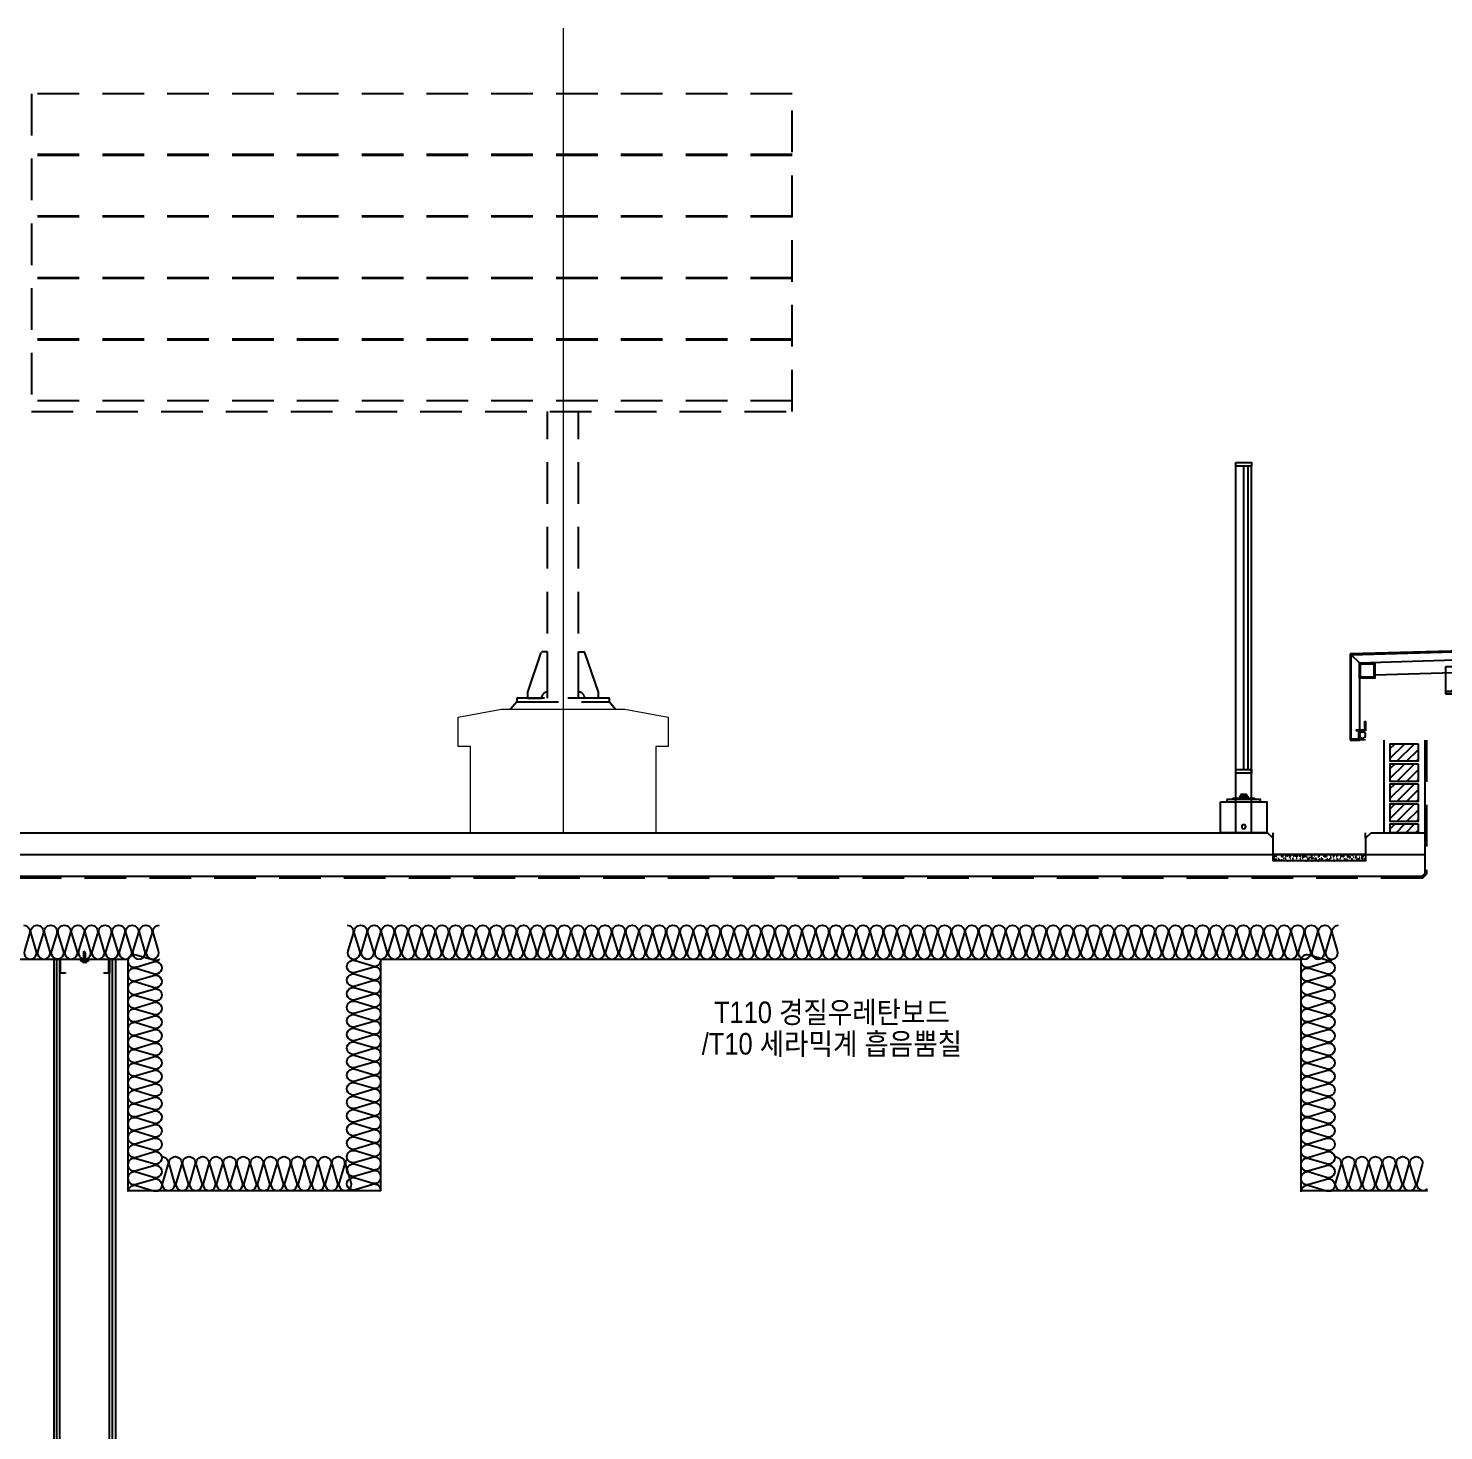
# Model space of a CAD drawing. Header units: millimetres. Extents: x 17311 to 801382, y -242618 to -104888.
# Drawn here: x 754828 to 759414, y -157618 to -153072 of the extents above; entities that cross this region are included whole.
import ezdxf
from ezdxf.enums import TextEntityAlignment as Align

# ---------------------------------------------------------------- set-up
doc = ezdxf.new("R2010")
doc.units = ezdxf.units.MM
doc.header["$LTSCALE"] = 250
doc.linetypes.add('HID', pattern=[2.8, 1.8, -1])
for name, color, linetype in [('0-Sheet', 7, 'Continuous'), ('8입면선', 8, 'Continuous'), ('A-ELE-8', 8, 'Continuous'), ('A-ETC-8', 8, 'Continuous'), ('A-FIN', 6, 'Continuous'), ('A-FIN-8', 8, 'Continuous'), ('A-FIN-9', 7, 'Continuous'), ('A-HAT', 252, 'Continuous'), ('A-HAT-9', 9, 'Continuous'), ('A-HAT-WIREMESH', 9, 'g_mesh'), ('A-WALL', 3, 'Continuous'), ('A-WALL-D', 7, 'Continuous'), ('A-WP', 1, 'HID'), ('GAGAM-DT', 7, 'Continuous'), ('ISL', 251, 'Continuous'), ('S-ELE-5', 8, 'Continuous'), ('입면', 7, 'Continuous'), ('태양광 모듈', 5, 'Continuous')]:
    doc.layers.add(name, color=color, linetype=linetype)
doc.layers.add('A-ELE-9', color=9, linetype='Continuous', lineweight=5)
doc.layers.add('CEN', color=1, linetype='Continuous', lineweight=9)
doc.layers.add('NOPLOT', color=191, linetype='Continuous', plot=False)
doc.layers.add('NOPLOT-단열', color=225, linetype='Continuous', plot=False)
doc.styles.add('Gdim', font='')
doc.styles.get('Gdim').set_extended_font_data('Dotum')
doc.linetypes.add('g_mesh', pattern='A,10,-0.8,["X",Gdim,S=0.6,R=0,X=-0.15,Y=-0.3],-0.8', length=11.6)

# ---------------------------------------------------------------- blocks, each defined once
blk = doc.blocks.new('*U135')
at = {"layer": '8입면선', "color": 8}
for p, q in [((3316397.6, 472011.4), (3316397.6, 477051.4)), ((3316577.6, 472011.4), (3316577.6, 477051.4))]:
    blk.add_line(p, q, dxfattribs=at)
at = {"layer": 'A-WALL-D'}
for p, q in [((3316387.6, 477051.4), (3316387.6, 472011.4)), ((3316407.6, 477051.4), (3316387.6, 477051.4)), ((3316407.6, 472021.4), (3316407.6, 477051.4)), ((3316567.6, 472021.4), (3316567.6, 477051.4)), ((3316587.6, 477051.4), (3316567.6, 477051.4)), ((3316587.6, 477051.4), (3316587.6, 472011.4))]:
    blk.add_line(p, q, dxfattribs=at)
at = {"layer": 'GAGAM-DT', "color": 8}
for p, q in [((3316485.3, 477045.6), (3316485.3, 477077)), ((3316490.3, 477071.5), (3316485.3, 477077)), ((3316492.7, 477045.6), (3316482.8, 477045.6)), ((3316482.8, 477045.6), (3316482.8, 477042.1)), ((3316491.2, 477040.6), (3316484.3, 477040.6)), ((3316485.3, 477045.6), (3316485.3, 477040.6)), ((3316490.3, 477045.6), (3316490.3, 477071.5)), ((3316490.3, 477045.6), (3316490.3, 477040.6)), ((3316492.7, 477045.6), (3316492.7, 477042.1))]:
    blk.add_line(p, q, dxfattribs=at)
for centre, start, end in [((3316484.3, 477042.1), 180, 270), ((3316491.2, 477042.1), 270, 0)]:
    blk.add_arc(centre, 1.51, start, end, dxfattribs=at)
at = {"layer": '입면', "color": 6}
for p, q in [((3316407.6, 477006.4), (3316407.6, 477051.4)), ((3316407.6, 477051.4), (3316472.9, 477051.4)), ((3316472.4, 477050.2), (3316408.8, 477050.2)), ((3316408.8, 477050.2), (3316408.8, 477007.6)), ((3316477.4, 477044.4), (3316472.4, 477050.2)), ((3316472.9, 477051.4), (3316477.9, 477045.6)), ((3316497.8, 477044.4), (3316477.4, 477044.4)), ((3316477.9, 477045.6), (3316497.3, 477045.6)), ((3316497.3, 477045.6), (3316502.3, 477051.4)), ((3316502.8, 477050.2), (3316497.8, 477044.4)), ((3316502.3, 477051.4), (3316567.6, 477051.4)), ((3316566.4, 477050.2), (3316502.8, 477050.2)), ((3316566.4, 477007.6), (3316566.4, 477050.2)), ((3316567.6, 477051.4), (3316567.6, 477006.4)), ((3316425.4, 477006.4), (3316407.6, 477006.4)), ((3316408.8, 477007.6), (3316425.4, 477007.6)), ((3316425.4, 477007.6), (3316425.4, 477006.4)), ((3316549.8, 477006.4), (3316549.8, 477007.6)), ((3316549.8, 477007.6), (3316566.4, 477007.6)), ((3316567.6, 477006.4), (3316549.8, 477006.4))]:
    blk.add_line(p, q, dxfattribs=at)
blk = doc.blocks.new('A$Cab6a45e4')
at = {"layer": 'A-HAT-9'}
h = blk.add_hatch(dxfattribs=at)
h.set_pattern_fill('AR-SAND', color=256, scale=0.3)
h.set_pattern_definition([(37.5, (-113396.389, 321984.363), (-0.4800094, 14.6823971), [0, -11.5824, 0, -12.954, 0, -12.3825]), (7.5, (-113396.389, 321984.363), (13.4856985, 21.504753), [0, -6.2484, 0, -10.4394, 0, -4.0005]), (327.5, (-113405.761, 321984.363), (23.7297711, 0.04311554), [0, -3.81, 0, -13.716, 0, -17.907]), (317.5, (-113405.761, 321984.363), (22.9066936, 6.6878797), [0, -1.905, 0, -8.9916, 0, -10.287])])
h.paths.add_polyline_path([(0, 45), (300, 45), (300, 25), (0, 25)])
at = {"layer": 'A-FIN'}
for points in [[(-18, 116), (0, 98), (0, 25), (300, 25), (300, 98), (318, 116)], [(0, 45), (300, 45)]]:
    blk.add_lwpolyline(points, dxfattribs=at)
at = {"layer": 'NOPLOT'}
for p, q in [((0, 98), (0, 116)), ((300, 98), (300, 116))]:
    blk.add_line(p, q, dxfattribs=at)
blk = doc.blocks.new('옥탑난간')
at = {"layer": 'A-ELE-8'}
for p, q in [((-25, 0), (-25, 1188)), ((-15, 205), (-15, 1188)), ((0, 205), (0, 1188)), ((25, 0), (25, 1188)), ((-35, 110.5), (35, 110.5)), ((-13, 117.5), (-13, 111.5)), ((11, 118.5), (-11, 118.5)), ((-9, 123.5), (-8, 124.5)), ((-9, 123.5), (-9, 111.5)), ((9, 123.5), (-9, 123.5)), ((8, 124.5), (-8, 124.5)), ((-8, 124.5), (-8, 118.5)), ((8, 124.5), (9, 123.5)), ((8, 124.5), (8, 118.5)), ((9, 123.5), (9, 111.5)), ((13, 117.5), (13, 111.5))]:
    blk.add_line(p, q, dxfattribs=at)
for points in [[(25, 1200), (-25, 1200), (-25, 1188), (25, 1188)], [(25, 205), (-25, 205), (-25, 193), (25, 193)], [(75, 100), (-75, 100), (-75, 0), (75, 0)], [(55, 108), (55, 100), (-55, 100), (-55, 108)], [(35, 108), (35, 110.5), (-35, 110.5), (-35, 108)]]:
    blk.add_lwpolyline(points, close=True, dxfattribs=at)
blk.add_circle((0, 19.5), 6.5, dxfattribs=at)
for centre, radius, start, end in [((-11, 116), 2.5, 36.8699, 143.1301), ((-11, 113), 2.5, 216.8699, 323.1301), ((0, 77.5), 41, 77.3196, 102.6804), ((0, 151.5), 41, 257.3196, 282.6804), ((11, 116), 2.5, 36.8699, 143.1301), ((11, 113), 2.5, 216.8699, 323.1301), ((11, 113), 2.5, 216.8699, 323.1301)]:
    blk.add_arc(centre, radius, start, end, dxfattribs=at)
blk = doc.blocks.new('A$C632c858f')
at = {"layer": 'A-ETC-8'}
blk.add_arc((-2.8, 0), 24, 341.8248, 18.1752, dxfattribs=at)
blk.add_ellipse((34, 0), major_axis=(7.59, 0), ratio=0.987937, dxfattribs=at)
blk = doc.blocks.new('A$Cae507117')
at = {"layer": 'A-ETC-8'}
for points in [[(-50, 0), (-50, -50), (0, -50), (0, 0)], [(-46.8, -3.2), (-46.8, -46.8), (-3.2, -46.8), (-3.2, -3.2)]]:
    blk.add_lwpolyline(points, close=True, dxfattribs=at)
blk = doc.blocks.new('M12-STUD ANCHOR')
at = {"layer": 'A-ETC-8'}
for p, q in [((22.7, 48), (23.9, 49.2)), ((34.7, 48), (22.7, 48)), ((22.7, -20.8), (22.7, 48)), ((33.5, 49.2), (23.9, 49.2)), ((23.9, -20.8), (23.9, 49.2)), ((28.7, 54.2), (28.7, -55.8)), ((33.5, 49.2), (34.7, 48)), ((33.5, -20.8), (33.5, 49.2)), ((34.7, -20.8), (34.7, 48)), ((17.8, 33.7), (17.8, 40.7)), ((28.2, 30.2), (18, 31.2)), ((18, 28.2), (18, 31.2)), ((18, 31.2), (29.2, 31.2)), ((28.2, 27.2), (18, 28.2)), ((28.7, 42.2), (19.2, 42.2)), ((28.7, 32.2), (19.2, 32.2)), ((23.3, 33.7), (23.3, 40.7)), ((28.2, 27.2), (28.2, 30.2)), ((39.5, 28.2), (28.2, 28.2)), ((28.7, 42.2), (38.2, 42.2)), ((28.7, 32.2), (38.2, 32.2)), ((29.2, 29.2), (29.2, 32.2)), ((39.5, 31.2), (29.2, 32.2)), ((39.5, 28.2), (29.2, 29.2)), ((34.2, 33.7), (34.2, 40.7)), ((39.5, 28.2), (39.5, 31.2)), ((39.7, 33.7), (39.7, 40.7)), ((20.5, -38.8), (21.7, -20.8)), ((28.7, -38.8), (20.5, -38.8)), ((21.7, -20.8), (24.3, -20.8)), ((22.7, -18.4), (34.7, -18.4)), ((22.7, -38.8), (22.7, -48.4)), ((22.7, -41.2), (34.7, -41.2)), ((22.7, -42.4), (34.7, -42.4)), ((28.7, -20.8), (24.8, -20.8)), ((25.8, -32.3), (32, -26.1)), ((26.2, -32.6), (32.3, -26.5)), ((31.1, -35.9), (27.5, -35.9)), ((31.1, -36.4), (27.5, -36.4)), ((35.7, -20.8), (28.7, -20.8)), ((31.1, -38.8), (28.7, -38.8)), ((32.3, -38.8), (36.9, -38.8)), ((34.7, -38.8), (34.7, -48.4)), ((36.9, -38.8), (35.7, -20.8)), ((22.7, -48.4), (28.7, -48.4)), ((28.7, -50.8), (22.7, -48.4)), ((28.7, -50.8), (34.7, -48.4)), ((34.7, -48.4), (28.7, -48.4))]:
    blk.add_line(p, q, dxfattribs=at)
for centre, radius, start, end in [((19.2, 40.7), 1.47, 90, 180), ((19.2, 33.7), 1.47, 180, 270), ((21.8, 40.7), 1.47, 360, 90), ((21.8, 33.7), 1.47, 270, 360), ((24.7, 40.7), 1.47, 90, 180), ((24.7, 33.7), 1.47, 180, 270), ((32.8, 40.7), 1.47, 360, 90), ((32.8, 33.7), 1.47, 270, 360), ((35.7, 40.7), 1.47, 90, 180), ((35.7, 33.7), 1.47, 180, 270), ((38.2, 40.7), 1.47, 360, 90), ((38.2, 33.7), 1.47, 270, 360), ((27.7, -21.9), 3.6, 161.9622, 315), ((27.7, -21.9), 3.12, 159.0667, 315), ((27.5, -34), 2.4, 135, 270), ((27.5, -34), 1.92, 135, 270), ((31.1, -25.3), 1.68, 315, 135), ((31.1, -25.3), 1.2, 315, 135), ((31.1, -37.6), 1.68, 314.4153, 90), ((31.1, -37.6), 1.2, 270, 90)]:
    blk.add_arc(centre, radius, start, end, dxfattribs=at)
blk = doc.blocks.new('A$C7453124a')
at = {"layer": 'A-ETC-8'}
for points in [[(-40, 88.4), (40, 88.4), (40, 0), (-40, 0)], [(-40, 8), (-40, 0), (40, 0), (40, 8)], [(-20, 8), (20, 8), (20, 12), (-20, 12)]]:
    blk.add_lwpolyline(points, close=True, dxfattribs=at)
blk.add_blockref('M12-STUD ANCHOR', (-28.7, -16.2), dxfattribs=at)
blk = doc.blocks.new('A$C74a2a393')
at = {"layer": 'A-ETC-8', "elevation": 0}
for points in [[(-50, -100), (-50, 0), (0, 0), (0, -100)], [(-46.8, -96.8), (-46.8, -3.2), (-3.2, -3.2), (-3.2, -96.8)]]:
    blk.add_lwpolyline(points, close=True, dxfattribs=at)
blk = doc.blocks.new('A$Ca447c92b')
at = {"layer": '0-Sheet'}
for p, q in [((-250, 130, 0), (-250, -150)), ((-247, -147), (-247, 127.1, 0)), ((-223, -120), (-223, -147)), ((-208, -120), (-220, -120)), ((-220, -150), (-220, -123)), ((-220, -123), (-208, -123)), ((-208, -123), (-208, -120)), ((-250, -150), (-220, -150)), ((-223, -147), (-247, -147))]:
    blk.add_line(p, q, dxfattribs=at)
at = {"layer": 'A-ETC-8'}
for p, q in [((450, 120.9, 0), (477, 147, 0)), ((-220, 100.9, 0), (-247, 127, 0)), ((-220, 100.9, 0), (450, 120.9, 0)), ((-220, 100.9, 0), (-220, -120)), ((-170, 61.3, 0), (355, 77.4, 0)), ((408, 53, 0), (408, 80, 0)), ((477, 53, 0), (450, 80, 0))]:
    blk.add_line(p, q, dxfattribs=at)
at = {"layer": 'A-ETC-8', "elevation": 0}
blk.add_lwpolyline([(408, 80), (450, 80), (450, 120.9)], dxfattribs=at)
blk.add_lwpolyline([(-200, -120), (-230, -120), (-230, -117), (-203, -117), (-203, -90), (-200, -90)], close=True, dxfattribs=at)
at = {"layer": 'A-ETC-8'}
blk.add_arc((-210, -213.7), 64.5, 81.0843, 98.9157, dxfattribs=at)
at = {"layer": 'A-ETC-8', "extrusion": (0, 0, -1)}
blk.add_ellipse((-210, -133.5), major_axis=(0, 10), ratio=0.999542, dxfattribs=at)
at = {"layer": 'A-FIN-9'}
for p, q in [((480, 150, 0), (-250, 130, 0)), ((-247, 127, 0), (477, 147, 0)), ((477, 147, 0), (477, 53, 0)), ((480, 50, 0), (480, 150, 0)), ((477, 53, 0), (405, 53, 0)), ((405, 53, 0), (405, 43, 0)), ((408, 43, 0), (408, 50, 0)), ((408, 50, 0), (480, 50, 0)), ((405, 43, 0), (408, 43, 0))]:
    blk.add_line(p, q, dxfattribs=at)
at = {"layer": 'A-ETC-8', "xscale": -1}
for name, p in [('A$Cae507117', (-220, 100.9, 0)), ('A$C74a2a393', (355.2, 118.1, 0))]:
    blk.add_blockref(name, p, dxfattribs=at)
at = {"layer": 'A-ETC-8'}
blk.add_blockref('A$C7453124a', (100, 0), dxfattribs=at)
at = {"layer": 'A-ETC-8', "rotation": 180}
blk.add_blockref('A$C632c858f', (450, 42.5, 0), dxfattribs=at)
blk = doc.blocks.new('A$C23ab4024')
at = {"layer": 'A-ETC-8', "elevation": 0}
blk.add_lwpolyline([(-242, 31), (-207, 31), (-207, 42), (-205, 42), (-205, 29), (-240.3, 29, -0.226541), (-244, 25.3), (-244, 10.3), (-246, 10.3), (-246, 27, 0.414214)], format="xyb", close=True, dxfattribs=at)
at = {"layer": 'A-FIN-9'}
for p, q in [((-208, 43, 0), (-208, 50, 0)), ((-205, 53, 0), (-205, 43, 0)), ((-205, 43, 0), (-208, 43, 0))]:
    blk.add_line(p, q, dxfattribs=at)
at = {"layer": '0-Sheet', "xscale": -1}
blk.add_blockref('A$Ca447c92b', (200, 0), dxfattribs=at)
at = {"layer": 'A-ETC-8', "xscale": -1, "rotation": 180}
blk.add_blockref('A$C632c858f', (-250, 42.5, 0), dxfattribs=at)

msp = doc.modelspace()

# ---------------------------------------------------------------- hatches: boundary and pattern name
at = {"layer": 'A-HAT', "lineweight": -3}
h = msp.add_hatch(dxfattribs=at)
h.set_pattern_fill('ANSI31', color=256, scale=7, style=0)
h.set_pattern_definition([(45, (655624.368, -153069.361), (-15.715448, 15.715448), [])])
h.paths.add_polyline_path([(759240.7, -155391), (759330.7, -155391), (759330.7, -155448), (759240.7, -155448)])
h = msp.add_hatch(dxfattribs=at)
h.set_pattern_fill('ANSI31', color=256, scale=7, style=0)
h.set_pattern_definition([(45, (655624.368, -153134.361), (-15.715448, 15.715448), [])])
h.paths.add_polyline_path([(759240.7, -155456), (759330.7, -155456), (759330.7, -155513), (759240.7, -155513)])
h = msp.add_hatch(dxfattribs=at)
h.set_pattern_fill('ANSI31', color=256, scale=7, style=0)
h.set_pattern_definition([(45, (655624.368, -153199.361), (-15.715448, 15.715448), [])])
h.paths.add_polyline_path([(759240.7, -155521), (759330.7, -155521), (759330.7, -155578), (759240.7, -155578)])
h = msp.add_hatch(dxfattribs=at)
h.set_pattern_fill('ANSI31', color=256, scale=7, style=0)
h.set_pattern_definition([(45, (655624.368, -153264.361), (-15.715448, 15.715448), [])])
h.paths.add_polyline_path([(759240.7, -155586), (759330.7, -155586), (759330.7, -155643), (759240.7, -155643)])
h = msp.add_hatch(dxfattribs=at)
h.set_pattern_fill('ANSI31', color=256, scale=7, style=0)
h.set_pattern_definition([(45, (655624.368, -153329.361), (-15.715448, 15.715448), [])])
h.paths.add_polyline_path([(759240.7, -155651), (759330.7, -155651), (759330.7, -155679.5), (759240.7, -155679.5)])

# ---------------------------------------------------------------- linework, layer by layer
at = {"layer": 'A-ELE-9', "linetype": 'Continuous', "ltscale": 0.3, "elevation": 0}
msp.add_lwpolyline([(756260.7, -155679.5), (756260.7, -155399.5), (756220.7, -155399.5), (756220.7, -155305.2), (756360.7, -155279.5), (756760.7, -155279.5), (756900.7, -155305.2), (756900.7, -155399.5), (756860.7, -155399.5), (756860.7, -155679.5)], dxfattribs=at)
at = {"layer": 'A-FIN'}
for p, q in [((759220.7, -155679.5, 0), (759220.7, -155379.5, 0)), ((723528.7, -155679.5), (758842.7, -155679.5)), ((759178.7, -155679.5), (759360.7, -155679.5))]:
    msp.add_line(p, q, dxfattribs=at)
at = {"layer": 'A-FIN-8'}
for p, q in [((759352.7, -155379.5, 0), (759352.7, -155811.3)), ((759352.7, -155379.5, 0), (759352.7, -155811.3)), ((759342.4, -155821.5), (759352.7, -155811.3)), ((759342.4, -155821.5), (723028.9, -155821.5))]:
    msp.add_line(p, q, dxfattribs=at)
at = {"layer": 'A-HAT-WIREMESH', "ltscale": 0.6}
msp.add_line((723018.7, -155750.5), (759352.7, -155750.5), dxfattribs=at)
at = {"layer": 'A-WALL'}
for points in [[(759330.7, -155391), (759330.7, -155448), (759240.7, -155448), (759240.7, -155391)], [(759330.7, -155456), (759330.7, -155513), (759240.7, -155513), (759240.7, -155456)], [(759330.7, -155521), (759330.7, -155578), (759240.7, -155578), (759240.7, -155521)], [(759330.7, -155586), (759330.7, -155643), (759240.7, -155643), (759240.7, -155586)], [(759330.7, -155651), (759330.7, -155679.5), (759240.7, -155679.5), (759240.7, -155651)]]:
    msp.add_lwpolyline(points, close=True, dxfattribs=at)
at = {"layer": 'A-WP', "ltscale": 0.3}
for p, q in [((759357.7, -155379.5, 0), (759357.7, -155814.3)), ((759345.5, -155826.5), (759357.7, -155814.3)), ((759345.5, -155826.5), (723025.8, -155826.5))]:
    msp.add_line(p, q, dxfattribs=at)
at = {"layer": 'CEN'}
msp.add_line((756560.7, -153072.1), (756560.7, -155679.5), dxfattribs=at)
at = {"layer": 'ISL', "elevation": 0}
for points in [[(754812.7, -155979.5, -0.509267), (754832.1, -156006.1), (754815.3, -156062.8, 1.372593), (754854.1, -156062.8), (754837.3, -156006.1, -0.509267), (754856.7, -155979.5, -0.509267), (754876.1, -156006.1), (754859.3, -156062.8, 1.372593), (754898.1, -156062.8), (754881.3, -156006.1, -0.509267), (754900.7, -155979.5, -0.509267), (754920.1, -156006.1), (754903.3, -156062.8, 1.372593), (754942.1, -156062.8), (754925.3, -156006.1, -0.509267), (754944.7, -155979.5, -0.509267), (754964.1, -156006.1), (754947.3, -156062.8, 1.372593), (754986.1, -156062.8), (754969.3, -156006.1, -0.509267), (754988.7, -155979.5, -0.509267), (755008.1, -156006.1), (754991.3, -156062.8, 1.372593), (755030.1, -156062.8), (755013.3, -156006.1, -0.509267), (755032.7, -155979.5, -0.509267), (755052.1, -156006.1), (755035.3, -156062.8, 1.372593), (755074.1, -156062.8), (755057.3, -156006.1, -0.509267), (755076.7, -155979.5, -0.509267), (755096.1, -156006.1), (755079.3, -156062.8, 1.372593), (755118.1, -156062.8), (755101.3, -156006.1, -0.509267), (755120.7, -155979.5, -0.509267), (755140.1, -156006.1), (755123.3, -156062.8, 1.372593), (755162.1, -156062.8), (755145.3, -156006.1, -0.509267), (755164.7, -155979.5, -0.509267), (755184.1, -156006.1), (755167.3, -156062.8, 1.372593), (755206.1, -156062.8), (755189.3, -156006.1, -0.509267), (755208.7, -155979.5, -0.509267), (755228.1, -156006.1), (755211.3, -156062.8, 1.372593), (755250.1, -156062.8), (755233.3, -156006.1, -0.509267), (755252.7, -155979.5)], [(755860.7, -155979.5, -0.509267), (755880.1, -156006.1), (755863.3, -156062.8, 1.372593), (755902.1, -156062.8), (755885.3, -156006.1, -0.509267), (755904.7, -155979.5, -0.509267), (755924.1, -156006.1), (755907.3, -156062.8, 1.372593), (755946.1, -156062.8), (755929.3, -156006.1, -0.509267), (755948.7, -155979.5, -0.509267), (755968.1, -156006.1), (755951.3, -156062.8, 1.372593), (755990.1, -156062.8), (755973.3, -156006.1, -0.509267), (755992.7, -155979.5, -0.509267), (756012.1, -156006.1), (755995.3, -156062.8, 1.372593), (756034.1, -156062.8), (756017.3, -156006.1, -0.509267), (756036.7, -155979.5, -0.509267), (756056.1, -156006.1), (756039.3, -156062.8, 1.372593), (756078.1, -156062.8), (756061.3, -156006.1, -0.509267), (756080.7, -155979.5, -0.509267), (756100.1, -156006.1), (756083.3, -156062.8, 1.372593), (756122.1, -156062.8), (756105.3, -156006.1, -0.509267), (756124.7, -155979.5, -0.509267), (756144.1, -156006.1), (756127.3, -156062.8, 1.372593), (756166.1, -156062.8), (756149.3, -156006.1, -0.509267), (756168.7, -155979.5, -0.509267), (756188.1, -156006.1), (756171.3, -156062.8, 1.372593), (756210.1, -156062.8), (756193.3, -156006.1, -0.509267), (756212.7, -155979.5, -0.509267), (756232.1, -156006.1), (756215.3, -156062.8, 1.372593), (756254.1, -156062.8), (756237.3, -156006.1, -0.509267), (756256.7, -155979.5, -0.509267), (756276.1, -156006.1), (756259.3, -156062.8, 1.372593), (756298.1, -156062.8), (756281.3, -156006.1, -0.509267), (756300.7, -155979.5, -0.509267), (756320.1, -156006.1), (756303.3, -156062.8, 1.372593), (756342.1, -156062.8), (756325.3, -156006.1, -0.509267), (756344.7, -155979.5, -0.509267), (756364.1, -156006.1), (756347.3, -156062.8, 1.372593), (756386.1, -156062.8), (756369.3, -156006.1, -0.509267), (756388.7, -155979.5, -0.509267), (756408.1, -156006.1), (756391.3, -156062.8, 1.372593), (756430.1, -156062.8), (756413.3, -156006.1, -0.509267), (756432.7, -155979.5, -0.509267), (756452.1, -156006.1), (756435.3, -156062.8, 1.372593), (756474.1, -156062.8), (756457.3, -156006.1, -0.509267), (756476.7, -155979.5, -0.509267), (756496.1, -156006.1), (756479.3, -156062.8, 1.372593), (756518.1, -156062.8), (756501.3, -156006.1, -0.509267), (756520.7, -155979.5, -0.509267), (756540.1, -156006.1), (756523.3, -156062.8, 1.372593), (756562.1, -156062.8), (756545.3, -156006.1, -0.509267), (756564.7, -155979.5, -0.509267), (756584.1, -156006.1), (756567.3, -156062.8, 1.372593), (756606.1, -156062.8), (756589.3, -156006.1, -0.509267), (756608.7, -155979.5, -0.509267), (756628.1, -156006.1), (756611.3, -156062.8, 1.372593), (756650.1, -156062.8), (756633.3, -156006.1, -0.509267), (756652.7, -155979.5, -0.509267), (756672.1, -156006.1), (756655.3, -156062.8, 1.372593), (756694.1, -156062.8), (756677.3, -156006.1, -0.509267), (756696.7, -155979.5, -0.509267), (756716.1, -156006.1), (756699.3, -156062.8, 1.372593), (756738.1, -156062.8), (756721.3, -156006.1, -0.509267), (756740.7, -155979.5, -0.509267), (756760.1, -156006.1), (756743.3, -156062.8, 1.372593), (756782.1, -156062.8), (756765.3, -156006.1, -0.509267), (756784.7, -155979.5, -0.509267), (756804.1, -156006.1), (756787.3, -156062.8, 1.372593), (756826.1, -156062.8), (756809.3, -156006.1, -0.509267), (756828.7, -155979.5, -0.509267), (756848.1, -156006.1), (756831.3, -156062.8, 1.372593), (756870.1, -156062.8), (756853.3, -156006.1, -0.509267), (756872.7, -155979.5, -0.509267), (756892.1, -156006.1), (756875.3, -156062.8, 1.372593), (756914.1, -156062.8), (756897.3, -156006.1, -0.509267), (756916.7, -155979.5, -0.509267), (756936.1, -156006.1), (756919.3, -156062.8, 1.372593), (756958.1, -156062.8), (756941.3, -156006.1, -0.509267), (756960.7, -155979.5, -0.509267), (756980.1, -156006.1), (756963.3, -156062.8, 1.372593), (757002.1, -156062.8), (756985.3, -156006.1, -0.509267), (757004.7, -155979.5, -0.509267), (757024.1, -156006.1), (757007.3, -156062.8, 1.372593), (757046.1, -156062.8), (757029.3, -156006.1, -0.509267), (757048.7, -155979.5, -0.509267), (757068.1, -156006.1), (757051.3, -156062.8, 1.372593), (757090.1, -156062.8), (757073.3, -156006.1, -0.509267), (757092.7, -155979.5, -0.509267), (757112.1, -156006.1), (757095.3, -156062.8, 1.372593), (757134.1, -156062.8), (757117.3, -156006.1, -0.509267), (757136.7, -155979.5, -0.509267), (757156.1, -156006.1), (757139.3, -156062.8, 1.372593), (757178.1, -156062.8), (757161.3, -156006.1, -0.509267), (757180.7, -155979.5, -0.509267), (757200.1, -156006.1), (757183.3, -156062.8, 1.372593), (757222.1, -156062.8), (757205.3, -156006.1, -0.509267), (757224.7, -155979.5, -0.509267), (757244.1, -156006.1), (757227.3, -156062.8, 1.372593), (757266.1, -156062.8), (757249.3, -156006.1, -0.509267), (757268.7, -155979.5, -0.509267), (757288.1, -156006.1), (757271.3, -156062.8, 1.372593), (757310.1, -156062.8), (757293.3, -156006.1, -0.509267), (757312.7, -155979.5, -0.509267), (757332.1, -156006.1), (757315.3, -156062.8, 1.372593), (757354.1, -156062.8), (757337.3, -156006.1, -0.509267), (757356.7, -155979.5, -0.509267), (757376.1, -156006.1), (757359.3, -156062.8, 1.372593), (757398.1, -156062.8), (757381.3, -156006.1, -0.509267), (757400.7, -155979.5, -0.509267), (757420.1, -156006.1), (757403.3, -156062.8, 1.372593), (757442.1, -156062.8), (757425.3, -156006.1, -0.509267), (757444.7, -155979.5, -0.509267), (757464.1, -156006.1), (757447.3, -156062.8, 1.372593), (757486.1, -156062.8), (757469.3, -156006.1, -0.509267), (757488.7, -155979.5, -0.509267), (757508.1, -156006.1), (757491.3, -156062.8, 1.372593), (757530.1, -156062.8), (757513.3, -156006.1, -0.509267), (757532.7, -155979.5, -0.509267), (757552.1, -156006.1), (757535.3, -156062.8, 1.372593), (757574.1, -156062.8), (757557.3, -156006.1, -0.509267), (757576.7, -155979.5, -0.509267), (757596.1, -156006.1), (757579.3, -156062.8, 1.372593), (757618.1, -156062.8), (757601.3, -156006.1, -0.509267), (757620.7, -155979.5, -0.509267), (757640.1, -156006.1), (757623.3, -156062.8, 1.372593), (757662.1, -156062.8), (757645.3, -156006.1, -0.509267), (757664.7, -155979.5, -0.509267), (757684.1, -156006.1), (757667.3, -156062.8, 1.372593), (757706.1, -156062.8), (757689.3, -156006.1, -0.509267), (757708.7, -155979.5, -0.509267), (757728.1, -156006.1), (757711.3, -156062.8, 1.372593), (757750.1, -156062.8), (757733.3, -156006.1, -0.509267), (757752.7, -155979.5, -0.509267), (757772.1, -156006.1), (757755.3, -156062.8, 1.372593), (757794.1, -156062.8), (757777.3, -156006.1, -0.509267), (757796.7, -155979.5, -0.509267), (757816.1, -156006.1), (757799.3, -156062.8, 1.372593), (757838.1, -156062.8), (757821.3, -156006.1, -0.509267), (757840.7, -155979.5, -0.509267), (757860.1, -156006.1), (757843.3, -156062.8, 1.372593), (757882.1, -156062.8), (757865.3, -156006.1, -0.509267), (757884.7, -155979.5, -0.509267), (757904.1, -156006.1), (757887.3, -156062.8, 1.372593), (757926.1, -156062.8), (757909.3, -156006.1, -0.509267), (757928.7, -155979.5, -0.509267), (757948.1, -156006.1), (757931.3, -156062.8, 1.372593), (757970.1, -156062.8), (757953.3, -156006.1, -0.509267), (757972.7, -155979.5, -0.509267), (757992.1, -156006.1), (757975.3, -156062.8, 1.372593), (758014.1, -156062.8), (757997.3, -156006.1, -0.509267), (758016.7, -155979.5, -0.509267), (758036.1, -156006.1), (758019.3, -156062.8, 1.372593), (758058.1, -156062.8), (758041.3, -156006.1, -0.509267), (758060.7, -155979.5, -0.509267), (758080.1, -156006.1), (758063.3, -156062.8, 1.372593), (758102.1, -156062.8), (758085.3, -156006.1, -0.509267), (758104.7, -155979.5, -0.509267), (758124.1, -156006.1), (758107.3, -156062.8, 1.372593), (758146.1, -156062.8), (758129.3, -156006.1, -0.509267), (758148.7, -155979.5, -0.509267), (758168.1, -156006.1), (758151.3, -156062.8, 1.372593), (758190.1, -156062.8), (758173.3, -156006.1, -0.509267), (758192.7, -155979.5, -0.509267), (758212.1, -156006.1), (758195.3, -156062.8, 1.372593), (758234.1, -156062.8), (758217.3, -156006.1, -0.509267), (758236.7, -155979.5, -0.509267), (758256.1, -156006.1), (758239.3, -156062.8, 1.372593), (758278.1, -156062.8), (758261.3, -156006.1, -0.509267), (758280.7, -155979.5, -0.509267), (758300.1, -156006.1), (758283.3, -156062.8, 1.372593), (758322.1, -156062.8), (758305.3, -156006.1, -0.509267), (758324.7, -155979.5, -0.509267), (758344.1, -156006.1), (758327.3, -156062.8, 1.372593), (758366.1, -156062.8), (758349.3, -156006.1, -0.509267), (758368.7, -155979.5, -0.509267), (758388.1, -156006.1), (758371.3, -156062.8, 1.372593), (758410.1, -156062.8), (758393.3, -156006.1, -0.509267), (758412.7, -155979.5, -0.509267), (758432.1, -156006.1), (758415.3, -156062.8, 1.372593), (758454.1, -156062.8), (758437.3, -156006.1, -0.509267), (758456.7, -155979.5, -0.509267), (758476.1, -156006.1), (758459.3, -156062.8, 1.372593), (758498.1, -156062.8), (758481.3, -156006.1, -0.509267), (758500.7, -155979.5, -0.509267), (758520.1, -156006.1), (758503.3, -156062.8, 1.372593), (758542.1, -156062.8), (758525.3, -156006.1, -0.509267), (758544.7, -155979.5, -0.509267), (758564.1, -156006.1), (758547.3, -156062.8, 1.372593), (758586.1, -156062.8), (758569.3, -156006.1, -0.509267), (758588.7, -155979.5, -0.509267), (758608.1, -156006.1), (758591.3, -156062.8, 1.372593), (758630.1, -156062.8), (758613.3, -156006.1, -0.509267), (758632.7, -155979.5, -0.509267), (758652.1, -156006.1), (758635.3, -156062.8, 1.372593), (758674.1, -156062.8), (758657.3, -156006.1, -0.509267), (758676.7, -155979.5, -0.509267), (758696.1, -156006.1), (758679.3, -156062.8, 1.372593), (758718.1, -156062.8), (758701.3, -156006.1, -0.509267), (758720.7, -155979.5, -0.509267), (758740.1, -156006.1), (758723.3, -156062.8, 1.372593), (758762.1, -156062.8), (758745.3, -156006.1, -0.509267), (758764.7, -155979.5, -0.509267), (758784.1, -156006.1), (758767.3, -156062.8, 1.372593), (758806.1, -156062.8), (758789.3, -156006.1, -0.509267), (758808.7, -155979.5, -0.509267), (758828.1, -156006.1), (758811.3, -156062.8, 1.372593), (758850.1, -156062.8), (758833.3, -156006.1, -0.509267), (758852.7, -155979.5, -0.509267), (758872.1, -156006.1), (758855.3, -156062.8, 1.372593), (758894.1, -156062.8), (758877.3, -156006.1, -0.509267), (758896.7, -155979.5, -0.509267), (758916.1, -156006.1), (758899.3, -156062.8, 1.372593), (758938.1, -156062.8), (758921.3, -156006.1, -0.509267), (758940.7, -155979.5, -0.509267), (758960.1, -156006.1), (758943.3, -156062.8, 1.372593), (758982.1, -156062.8), (758965.3, -156006.1, -0.509267), (758984.7, -155979.5, -0.509267), (759004.1, -156006.1), (758987.3, -156062.8, 1.372593), (759026.1, -156062.8), (759009.3, -156006.1, -0.509267), (759028.7, -155979.5, -0.509267), (759048.1, -156006.1), (759031.3, -156062.8, 1.372593), (759070.1, -156062.8), (759053.3, -156006.1, -0.509267), (759072.7, -155979.5)], [(755252.9, -156089.5, -0.250819), (755234, -156092.9), (755177.3, -156076.1, 0.509267), (755150.7, -156095.5, 0.509267), (755177.3, -156114.9), (755234, -156098.1, -1.372593), (755234, -156136.9), (755177.3, -156120.1, 0.509267), (755150.7, -156139.5, 0.509267), (755177.3, -156158.9), (755234, -156142.1, -1.372593), (755234, -156180.9), (755177.3, -156164.1, 0.509267), (755150.7, -156183.5, 0.509267), (755177.3, -156202.9), (755234, -156186.1, -1.372593), (755234, -156224.9), (755177.3, -156208.1, 0.509267), (755150.7, -156227.5, 0.509267), (755177.3, -156246.9), (755234, -156230.1, -1.372593), (755234, -156268.9), (755177.3, -156252.1, 0.509267), (755150.7, -156271.5, 0.509267), (755177.3, -156290.9), (755234, -156274.1, -1.372593), (755234, -156312.9), (755177.3, -156296.1, 0.509267), (755150.7, -156315.5, 0.509267), (755177.3, -156334.9), (755234, -156318.1, -1.372593), (755234, -156356.9), (755177.3, -156340.1, 0.509267), (755150.7, -156359.5, 0.509267), (755177.3, -156378.9), (755234, -156362.1, -1.372593), (755234, -156400.9), (755177.3, -156384.1, 0.509267), (755150.7, -156403.5, 0.509267), (755177.3, -156422.9), (755234, -156406.1, -1.372593), (755234, -156444.9), (755177.3, -156428.1, 0.509267), (755150.7, -156447.5, 0.509267), (755177.3, -156466.9), (755234, -156450.1, -1.372593), (755234, -156488.9), (755177.3, -156472.1, 0.509267), (755150.7, -156491.5, 0.509267), (755177.3, -156510.9), (755234, -156494.1, -1.372593), (755234, -156532.9), (755177.3, -156516.1, 0.509267), (755150.7, -156535.5, 0.509267), (755177.3, -156554.9), (755234, -156538.1, -1.372593), (755234, -156576.9), (755177.3, -156560.1, 0.509267), (755150.7, -156579.5, 0.509267), (755177.3, -156598.9), (755234, -156582.1, -1.372593), (755234, -156620.9), (755177.3, -156604.1, 0.509267), (755150.7, -156623.5, 0.509267), (755177.3, -156642.9), (755234, -156626.1, -1.372593), (755234, -156664.9), (755177.3, -156648.1, 0.509267), (755150.7, -156667.5, 0.509267), (755177.3, -156686.9), (755234, -156670.1, -1.372593), (755234, -156708.9), (755177.3, -156692.1, 0.509267), (755150.7, -156711.5, 0.509267), (755177.3, -156730.9), (755234, -156714.1, -1.372593), (755234, -156752.9), (755177.3, -156736.1, 0.509267), (755150.7, -156755.5, 0.509267), (755177.3, -156774.9), (755234, -156758.1, -1.372593), (755234, -156796.9), (755177.3, -156780.1, 0.509267), (755150.7, -156799.5, 0.509267), (755177.3, -156818.9), (755234, -156802.1, -1.372593), (755234, -156840.9), (755177.3, -156824.1, 0.509267), (755150.7, -156843.5)], [(755970.7, -156839.5, 0.509267), (755944, -156820), (755887.3, -156836.9, -1.372593), (755887.3, -156798), (755944, -156814.9, 0.509267), (755970.7, -156795.5, 0.509267), (755944, -156776), (755887.3, -156792.9, -1.372593), (755887.3, -156754), (755944, -156770.9, 0.509267), (755970.7, -156751.5, 0.509267), (755944, -156732), (755887.3, -156748.9, -1.372593), (755887.3, -156710), (755944, -156726.9, 0.509267), (755970.7, -156707.5, 0.509267), (755944, -156688), (755887.3, -156704.9, -1.372593), (755887.3, -156666), (755944, -156682.9, 0.509267), (755970.7, -156663.5, 0.509267), (755944, -156644), (755887.3, -156660.9, -1.372593), (755887.3, -156622), (755944, -156638.9, 0.509267), (755970.7, -156619.5, 0.509267), (755944, -156600), (755887.3, -156616.9, -1.372593), (755887.3, -156578), (755944, -156594.9, 0.509267), (755970.7, -156575.5, 0.509267), (755944, -156556), (755887.3, -156572.9, -1.372593), (755887.3, -156534), (755944, -156550.9, 0.509267), (755970.7, -156531.5, 0.509267), (755944, -156512), (755887.3, -156528.9, -1.372593), (755887.3, -156490), (755944, -156506.9, 0.509267), (755970.7, -156487.5, 0.509267), (755944, -156468), (755887.3, -156484.9, -1.372593), (755887.3, -156446), (755944, -156462.9, 0.509267), (755970.7, -156443.5, 0.509267), (755944, -156424), (755887.3, -156440.9, -1.372593), (755887.3, -156402), (755944, -156418.9, 0.509267), (755970.7, -156399.5, 0.509267), (755944, -156380), (755887.3, -156396.9, -1.372593), (755887.3, -156358), (755944, -156374.9, 0.509267), (755970.7, -156355.5, 0.509267), (755944, -156336), (755887.3, -156352.9, -1.372593), (755887.3, -156314), (755944, -156330.9, 0.509267), (755970.7, -156311.5, 0.509267), (755944, -156292), (755887.3, -156308.9, -1.372593), (755887.3, -156270), (755944, -156286.9, 0.509267), (755970.7, -156267.5, 0.509267), (755944, -156248), (755887.3, -156264.9, -1.372593), (755887.3, -156226), (755944, -156242.9, 0.509267), (755970.7, -156223.5, 0.509267), (755944, -156204), (755887.3, -156220.9, -1.372593), (755887.3, -156182), (755944, -156198.9, 0.509267), (755970.7, -156179.5, 0.509267), (755944, -156160), (755887.3, -156176.9, -1.372593), (755887.3, -156138), (755944, -156154.9, 0.509267), (755970.7, -156135.5, 0.509267), (755944, -156116), (755887.3, -156132.9, -1.372593), (755887.3, -156094), (755944, -156110.9, 0.509267), (755970.7, -156091.5, 0.024288), (755970.6, -156089.5, 0.024288)], [(755260.7, -156729.5, -0.509267), (755280.1, -156756.1), (755263.3, -156812.8, 1.372593), (755302.1, -156812.8), (755285.3, -156756.1, -0.509267), (755304.7, -156729.5, -0.509267), (755324.1, -156756.1), (755307.3, -156812.8, 1.372593), (755346.1, -156812.8), (755329.3, -156756.1, -0.509267), (755348.7, -156729.5, -0.509267), (755368.1, -156756.1), (755351.3, -156812.8, 1.372593), (755390.1, -156812.8), (755373.3, -156756.1, -0.509267), (755392.7, -156729.5, -0.509267), (755412.1, -156756.1), (755395.3, -156812.8, 1.372593), (755434.1, -156812.8), (755417.3, -156756.1, -0.509267), (755436.7, -156729.5, -0.509267), (755456.1, -156756.1), (755439.3, -156812.8, 1.372593), (755478.1, -156812.8), (755461.3, -156756.1, -0.509267), (755480.7, -156729.5, -0.509267), (755500.1, -156756.1), (755483.3, -156812.8, 1.372593), (755522.1, -156812.8), (755505.3, -156756.1, -0.509267), (755524.7, -156729.5, -0.509267), (755544.1, -156756.1), (755527.3, -156812.8, 1.372593), (755566.1, -156812.8), (755549.3, -156756.1, -0.509267), (755568.7, -156729.5, -0.509267), (755588.1, -156756.1), (755571.3, -156812.8, 1.372593), (755610.1, -156812.8), (755593.3, -156756.1, -0.509267), (755612.7, -156729.5, -0.509267), (755632.1, -156756.1), (755615.3, -156812.8, 1.372593), (755654.1, -156812.8), (755637.3, -156756.1, -0.509267), (755656.7, -156729.5, -0.509267), (755676.1, -156756.1), (755659.3, -156812.8, 1.372593), (755698.1, -156812.8), (755681.3, -156756.1, -0.509267), (755700.7, -156729.5, -0.509267), (755720.1, -156756.1), (755703.3, -156812.8, 1.372593), (755742.1, -156812.8), (755725.3, -156756.1, -0.509267), (755744.7, -156729.5, -0.509267), (755764.1, -156756.1), (755747.3, -156812.8, 1.372593), (755786.1, -156812.8), (755769.3, -156756.1, -0.509267), (755788.7, -156729.5, -0.509267), (755808.1, -156756.1), (755791.3, -156812.8, 1.372593), (755830.1, -156812.8), (755813.3, -156756.1, -0.509267), (755832.7, -156729.5, -0.509267), (755852.1, -156756.1), (755835.3, -156812.8, 1.372593), (755874.1, -156812.8), (755857.3, -156756.1, -0.250301), (755860.7, -156737.2, -0.250301)]]:
    msp.add_lwpolyline(points, format="xyb", dxfattribs=at)
at = {"layer": 'ISL'}
msp.add_lwpolyline([(748770.7, -156089.5), (751550.7, -156089.5), (751550.7, -156839.5), (752370.7, -156839.5), (752370.7, -156089.5), (755150.7, -156089.5), (755150.7, -156839.5), (755970.7, -156839.5), (755970.7, -156089.5), (758950.7, -156089.5), (758950.7, -156839.5), (759360.7, -156839.5)], dxfattribs=at)
for points in [[(759052.9, -156089.5, -0.250819), (759034, -156092.9), (758977.3, -156076.1, 0.509267), (758950.7, -156095.5, 0.509267), (758977.3, -156114.9), (759034, -156098.1, -1.372593), (759034, -156136.9), (758977.3, -156120.1, 0.509267), (758950.7, -156139.5, 0.509267), (758977.3, -156158.9), (759034, -156142.1, -1.372593), (759034, -156180.9), (758977.3, -156164.1, 0.509267), (758950.7, -156183.5, 0.509267), (758977.3, -156202.9), (759034, -156186.1, -1.372593), (759034, -156224.9), (758977.3, -156208.1, 0.509267), (758950.7, -156227.5, 0.509267), (758977.3, -156246.9), (759034, -156230.1, -1.372593), (759034, -156268.9), (758977.3, -156252.1, 0.509267), (758950.7, -156271.5, 0.509267), (758977.3, -156290.9), (759034, -156274.1, -1.372593), (759034, -156312.9), (758977.3, -156296.1, 0.509267), (758950.7, -156315.5, 0.509267), (758977.3, -156334.9), (759034, -156318.1, -1.372593), (759034, -156356.9), (758977.3, -156340.1, 0.509267), (758950.7, -156359.5, 0.509267), (758977.3, -156378.9), (759034, -156362.1, -1.372593), (759034, -156400.9), (758977.3, -156384.1, 0.509267), (758950.7, -156403.5, 0.509267), (758977.3, -156422.9), (759034, -156406.1, -1.372593), (759034, -156444.9), (758977.3, -156428.1, 0.509267), (758950.7, -156447.5, 0.509267), (758977.3, -156466.9), (759034, -156450.1, -1.372593), (759034, -156488.9), (758977.3, -156472.1, 0.509267), (758950.7, -156491.5, 0.509267), (758977.3, -156510.9), (759034, -156494.1, -1.372593), (759034, -156532.9), (758977.3, -156516.1, 0.509267), (758950.7, -156535.5, 0.509267), (758977.3, -156554.9), (759034, -156538.1, -1.372593), (759034, -156576.9), (758977.3, -156560.1, 0.509267), (758950.7, -156579.5, 0.509267), (758977.3, -156598.9), (759034, -156582.1, -1.372593), (759034, -156620.9), (758977.3, -156604.1, 0.509267), (758950.7, -156623.5, 0.509267), (758977.3, -156642.9), (759034, -156626.1, -1.372593), (759034, -156664.9), (758977.3, -156648.1, 0.509267), (758950.7, -156667.5, 0.509267), (758977.3, -156686.9), (759034, -156670.1, -1.372593), (759034, -156708.9), (758977.3, -156692.1, 0.509267), (758950.7, -156711.5, 0.509267), (758977.3, -156730.9), (759034, -156714.1, -1.372593), (759034, -156752.9), (758977.3, -156736.1, 0.509267), (758950.7, -156755.5, 0.509267), (758977.3, -156774.9), (759034, -156758.1, -1.372593), (759034, -156796.9), (758977.3, -156780.1, 0.509267), (758950.7, -156799.5, 0.509267), (758977.3, -156818.9), (759034, -156802.1, -1.372593), (759034, -156840.9), (758977.3, -156824.1, 0.509267), (758950.7, -156843.5)], [(759060.7, -156729.5, -0.509267), (759080.1, -156756.1), (759063.3, -156812.8, 1.372593), (759102.1, -156812.8), (759085.3, -156756.1, -0.509267), (759104.7, -156729.5, -0.509267), (759124.1, -156756.1), (759107.3, -156812.8, 1.372593), (759146.1, -156812.8), (759129.3, -156756.1, -0.509267), (759148.7, -156729.5, -0.509267), (759168.1, -156756.1), (759151.3, -156812.8, 1.372593), (759190.1, -156812.8), (759173.3, -156756.1, -0.509267), (759192.7, -156729.5, -0.509267), (759212.1, -156756.1), (759195.3, -156812.8, 1.372593), (759234.1, -156812.8), (759217.3, -156756.1, -0.509267), (759236.7, -156729.5, -0.509267), (759256.1, -156756.1), (759239.3, -156812.8, 1.372593), (759278.1, -156812.8), (759261.3, -156756.1, -0.509267), (759280.7, -156729.5, -0.509267), (759300.1, -156756.1), (759283.3, -156812.8, 1.372593), (759322.1, -156812.8), (759305.3, -156756.1, -0.509267), (759324.7, -156729.5, -0.509267), (759344.1, -156756.1), (759327.3, -156812.8, 0.774832), (759360.7, -156833.9, 0.774832)]]:
    msp.add_lwpolyline(points, format="xyb", dxfattribs=at)
at = {"layer": 'S-ELE-5', "linetype": 'HID', "ltscale": 0.3}
for p, q in [((756510.7, -155243.5), (756510.7, -154313.9)), ((756610.7, -155243.5), (756610.7, -154313.9)), ((756446.2, -155223.5), (756490.7, -155093.5)), ((756510.7, -155093.5), (756490.7, -155093.5)), ((756510.7, -155223.5), (756510.7, -155093.5)), ((756610.7, -155223.5), (756610.7, -155093.5)), ((756610.7, -155093.5), (756630.7, -155093.5)), ((756675.2, -155223.5), (756630.7, -155093.5)), ((756410.7, -155255.5), (756390.7, -155279.5)), ((756446.2, -155243.5), (756446.2, -155223.5)), ((756446.2, -155243.5), (756490.7, -155243.5)), ((756675.2, -155243.5), (756630.7, -155243.5)), ((756675.2, -155243.5), (756675.2, -155223.5)), ((756710.7, -155255.5), (756730.7, -155279.5))]:
    msp.add_line(p, q, dxfattribs=at)
at = {"layer": 'S-ELE-5', "linetype": 'HID', "ltscale": 0.3, "elevation": 0}
msp.add_lwpolyline([(756410.7, -155243.5), (756410.7, -155255.5), (756710.7, -155255.5), (756710.7, -155243.5)], close=True, dxfattribs=at)
at = {"layer": 'S-ELE-5', "linetype": 'HID', "ltscale": 0.3}
for centre, start, end in [((756510.7, -155243.5), 90, 180), ((756610.7, -155243.5), 0, 90)]:
    msp.add_arc(centre, 20, start, end, dxfattribs=at)
at = {"layer": '태양광 모듈', "linetype": 'HID', "ltscale": 0.3}
for p, q in [((754838.2, -153284.5), (754838.2, -154313.9)), ((757303.2, -153284.5), (754838.2, -153284.5)), ((757303.2, -154313.9), (757303.2, -153284.5)), ((757303.2, -153481.4), (754838.2, -153481.4)), ((757303.2, -153484), (754838.2, -153484)), ((757303.2, -153680.9), (754838.2, -153680.9)), ((757303.2, -153683.5), (754838.2, -153683.5)), ((757303.2, -153880.4), (754838.2, -153880.4)), ((757303.2, -153883), (754838.2, -153883)), ((757303.2, -154080), (754838.2, -154080)), ((757303.2, -154082.6), (754838.2, -154082.6)), ((757303.2, -154279.5), (754838.2, -154279.5)), ((754838.2, -154313.9), (757303.2, -154313.9))]:
    msp.add_line(p, q, dxfattribs=at)

# ---------------------------------------------------------------- block references
at = {"layer": 'A-ELE-8', "xscale": -1}
msp.add_blockref('옥탑난간', (758765.7, -155679.5, 0), dxfattribs=at)
at = {"layer": 'A-FIN', "xscale": -1}
msp.add_blockref('A$Cab6a45e4', (759160.7, -155795.5), dxfattribs=at)
at = {"layer": 'A-FIN-9', "xscale": -1}
msp.add_blockref('A$C23ab4024', (759560.7, -155229.5, 0), dxfattribs=at)
at = {"layer": 'A-WALL-D'}
msp.add_blockref('*U135', (-2561476.9, -633140.9), dxfattribs=at)

# ---------------------------------------------------------------- texts
at = {"layer": 'NOPLOT-단열', "style": 'Gdim', "width": 0.9}
for s, p in [('T110 경질우레탄보드', (757431.6, -156261.7)), ('/T10 세라믹계 흡음뿜칠', (757431.6, -156363.7))]:
    msp.add_text(s, height=70, dxfattribs=at).set_placement(p, align=Align.MIDDLE_CENTER)

doc.saveas('drawing.dxf')
